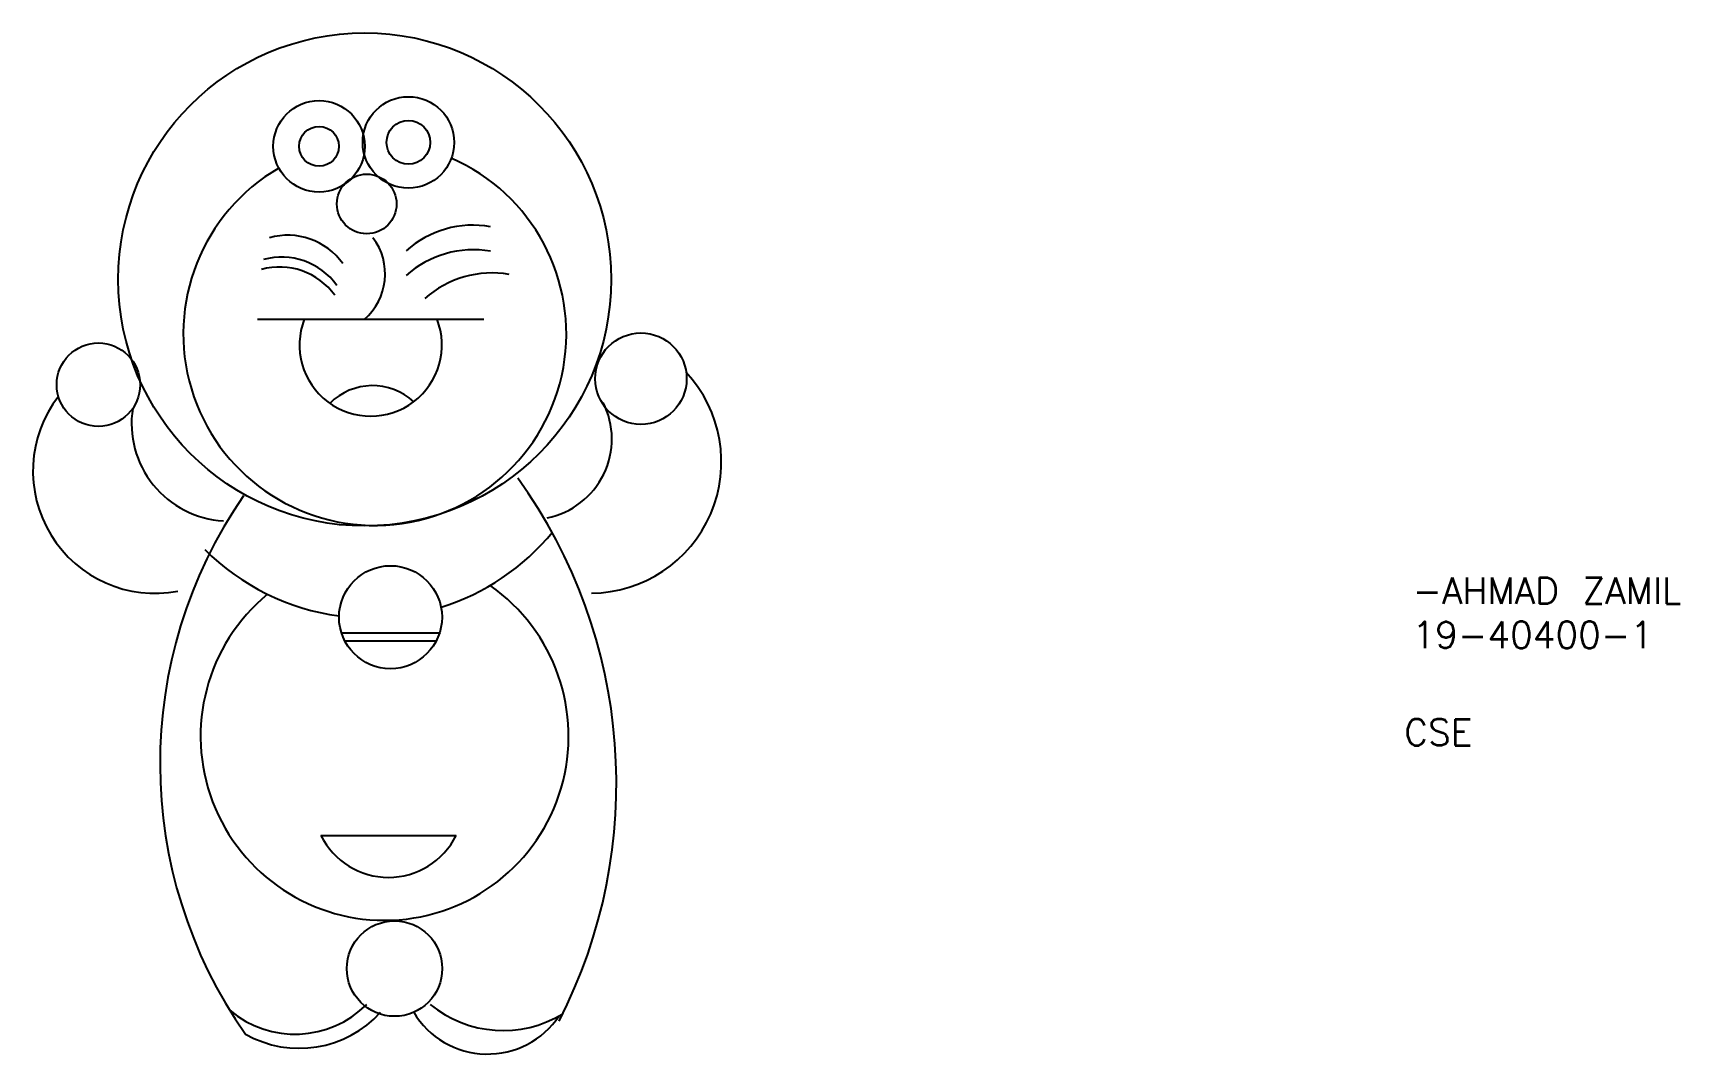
# Model space of a CAD drawing. Header units: inches. Extents: x 28.6 to 90.8, y 5 to 43.5.
import ezdxf

# ---------------------------------------------------------------- set-up
doc = ezdxf.new("R2010")
doc.units = ezdxf.units.IN
doc.header["$MEASUREMENT"] = 0
doc.styles.get("Standard").update_dxf_attribs({"font": 'txt.shx', "height": 1})

msp = doc.modelspace()

# ---------------------------------------------------------------- linework, layer by layer
for p, q in [((37.047, 32.739), (45.605, 32.739)), ((40.225, 20.889), (43.928, 20.889)), ((40.35, 20.589), (43.803, 20.589)), ((39.449, 13.238), (44.554, 13.238))]:
    msp.add_line(p, q)
for centre, radius in [((41.101, 34.239), 9.309), ((42.752, 39.414), 1.727), ((39.374, 39.266), 1.727), ((39.374, 39.266), 0.75), ((42.752, 39.414), 0.826), ((41.176, 37.089), 1.126), ((31.041, 30.264), 1.576), ((51.535, 30.491), 1.727), ((42.076, 21.483), 1.945), ((42.227, 8.213), 1.802)]:
    msp.add_circle(centre, radius)
for centre, radius, start, end in [((41.482, 32.184), 7.235, 120.08125, 66.45435), ((45.196, 32.495), 3.794, 80.05914, 131.85764), ((38.189, 33.34), 2.569, 35.70081, 105.61259), ((39.606, 34.448), 2.266, 310.51633, 37.14499), ((37.963, 32.515), 2.569, 35.70081, 105.61259), ((45.196, 31.564), 3.794, 80.05914, 131.85764), ((37.888, 32.14), 2.569, 35.70081, 105.61259), ((45.901, 30.689), 3.794, 80.05914, 131.85764), ((41.326, 31.764), 2.69, 158.75136, 21.24864), ((49.613, 27.348), 4.96, 270.59113, 42.91702), ((41.401, 27.939), 2.29, 47.30527, 134.94331), ((33.187, 27.002), 4.619, 142.38001, 280.70009), ((35.976, 28.802), 3.684, 171.22352, 266.68781), ((47.401, 28.216), 3.036, 281.30211, 26.88435), ((30.926, 15.209), 19.684, 332.86699, 35.85329), ((51.151, 15.955), 17.782, 145.35497, 215.06825), ((41.326, 30.339), 8.888, 287.40749, 320.62303), ((41.326, 30.339), 8.888, 225.13038, 262.2831), ((41.851, 16.988), 6.951, 129.5083, 54.99973), ((42.001, 14.513), 2.853, 206.54498, 333.45502), ((38.468, 9.55), 3.814, 229.76552, 315.2175), ((46.33, 10.198), 4.324, 230.46584, 301.37087), ((38.633, 9.344), 4.141, 240.55065, 317.81121), ((45.741, 8.245), 3.259, 211.0803, 326.0632)]:
    msp.add_arc(centre, radius, start, end)

# ---------------------------------------------------------------- texts
for s, p in [('-AHMAD ZAMIL', (80.681, 21.986)), ('19-40400-1', (80.681, 20.32)), ('CSE ', (80.367, 16.638))]:
    msp.add_text(s, height=1).set_placement(p)

doc.saveas('drawing.dxf')
